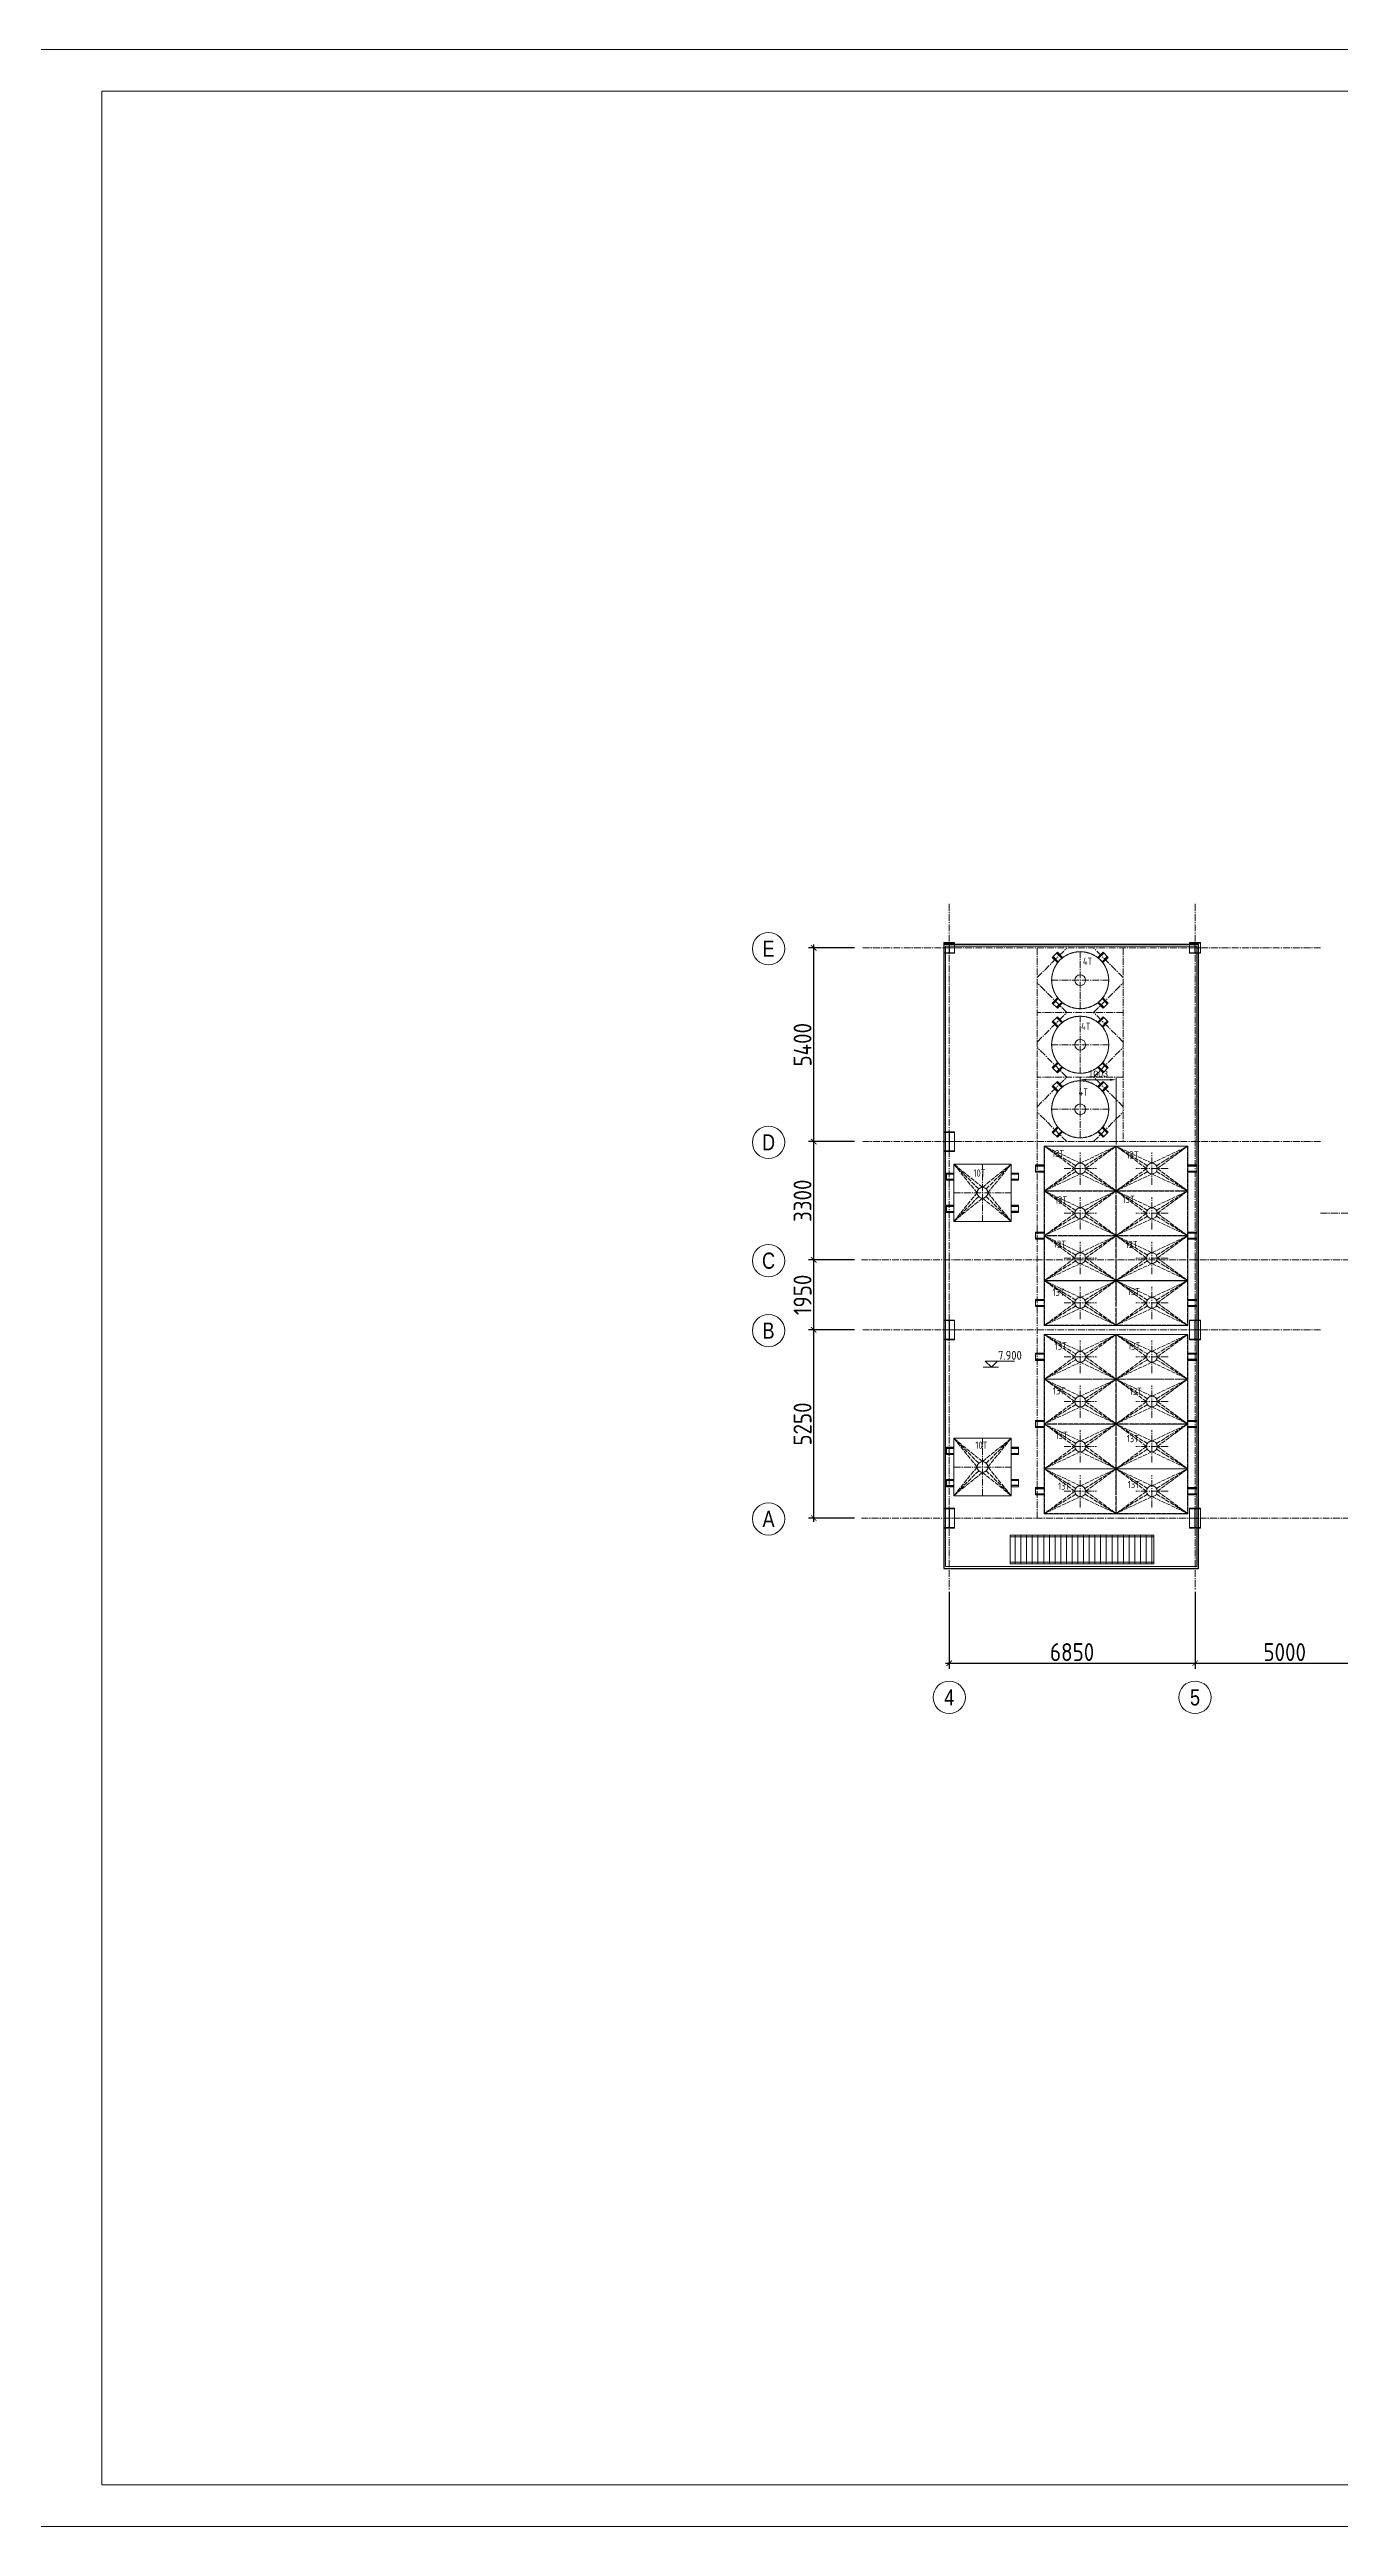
# Model space of a CAD drawing. Header units: millimetres. Extents: x 163705 to 1616509, y 81827 to 302547.
# Drawn here: x 835683 to 871634, y 114945 to 184010 of the extents above; entities that cross this region are included whole.
import ezdxf
from ezdxf.enums import TextEntityAlignment as Align

# ---------------------------------------------------------------- set-up
doc = ezdxf.new("R2010")
doc.units = ezdxf.units.MM
doc.header["$LTSCALE"] = 10
doc.linetypes.add('ACAD_ISO02W100', pattern=[15, 12, -3])
doc.linetypes.add('CENTER2', pattern=[28.575, 19.05, -3.175, 3.175, -3.175])
for name, color, linetype, lineweight in [('1-中心线', 1, 'CENTER2', 0), ('1-剖面线', 8, 'Continuous', 0), ('1-图框层', 7, 'Continuous', 0), ('1-护栏', 4, 'Continuous', 18), ('1-文本', 4, 'Continuous', 0), ('1-标注', 3, 'Continuous', 0), ('1-虚线', 8, 'ACAD_ISO02W100', 0), ('1-设备轮廓', 2, 'Continuous', 18), ('1-钢构', 6, 'Continuous', 0)]:
    doc.layers.add(name, color=color, linetype=linetype, lineweight=lineweight)
doc.styles.add('ARIAL', font='arial.ttf', dxfattribs={"width": 0.7})
doc.styles.add('HZ', font='gbenor.shx', dxfattribs={"bigfont": 'gbcbig.shx'})
doc.styles.get("Standard").update_dxf_attribs({"font": 'arial.ttf'})
doc.dimstyles.new('100$0', dxfattribs={"dimscale": 100, "dimtxt": 5, "dimasz": 1.5, "dimexe": 1.5, "dimexo": 0.5, "dimtad": 1, "dimdec": 0, "dimdsep": 46, "dimtxsty": 'HZ', "dimblk": 'ARCHTICK', "dimcen": 2.5, "dimdle": 1, "dimclrd": 256, "dimclre": 256, "dimadec": 0, "dimazin": 0, "dimtfac": 1, "dimtdec": 0, "dimtmove": 0, "dimatfit": 3, "dimfxl": 0, "dimarcsym": 0})
doc.dimstyles.new('AM_GB50$0', dxfattribs={"dimscale": 50, "dimtxt": 3.5, "dimasz": 3.5, "dimexe": 1, "dimexo": 1, "dimgap": 1.5, "dimtad": 1, "dimdsep": 46, "dimtxsty": 'Standard', "dimcen": 0, "dimclrd": 256, "dimclre": 256, "dimclrt": 2, "dimadec": 0, "dimazin": 2, "dimtp": 0.1, "dimtm": 0.1, "dimtfac": 0.71, "dimtdec": 3, "dimtmove": 0, "dimatfit": 3, "dimfxl": 0, "dimlwd": -1, "dimlwe": -1, "dimarcsym": 0})

# ---------------------------------------------------------------- blocks, each defined once
blk = doc.blocks.new('G$C2B9B74B2')
for p, q in [((0, 153), (306, 153)), ((3, 288), (3, 303)), ((3, 303), (153, 303)), ((135, 288), (3, 288)), ((3, 288), (3, 18)), ((3, 3), (3, 18)), ((3, 18), (135, 18)), ((153, 3), (3, 3)), ((148, 31), (148, 275)), ((153, 0), (153, 306)), ((303, 303), (153, 303)), ((153, 3), (303, 3)), ((158, 31), (158, 275)), ((171, 288), (303, 288)), ((303, 18), (171, 18)), ((303, 288), (303, 303)), ((303, 288), (303, 18)), ((303, 3), (303, 18))]:
    blk.add_line(p, q)
for centre, start, end in [((135, 275), 0, 90), ((135, 31), 270, 0), ((171, 275), 90, 180), ((171, 31), 180, 270)]:
    blk.add_arc(centre, 13, start, end)
blk.add_text('HC_SUPERPART', height=0.001).set_placement((153, 3))
blk = doc.blocks.new('G$CEDFA10A2')
for p, q in [((0, 535), (0, 553)), ((0, 553), (150, 553)), ((131.5, 535), (0, 535)), ((0, 535), (0, 21)), ((0, 21), (131.5, 21)), ((0, 3), (0, 21)), ((150, 3), (0, 3)), ((144.5, 34), (144.5, 522)), ((300, 553), (150, 553)), ((150, 3), (300, 3)), ((155.5, 34), (155.5, 522)), ((168.5, 535), (300, 535)), ((300, 21), (168.5, 21)), ((300, 535), (300, 553)), ((300, 535), (300, 21)), ((300, 3), (300, 21))]:
    blk.add_line(p, q)
for centre, start, end in [((131.5, 522), 0, 90), ((131.5, 34), 270, 0), ((168.5, 522), 90, 180), ((168.5, 34), 180, 270)]:
    blk.add_arc(centre, 13, start, end)
at = {"layer": '1-中心线'}
for p, q in [((-3, 278), (303, 278)), ((150, 0), (150, 556))]:
    blk.add_line(p, q, dxfattribs=at)
blk.add_text('HC_SUPERPART', height=0.001).set_placement((150, 3))
blk = doc.blocks.new('_ArchTick')
at = {"const_width": 0.15}
blk.add_lwpolyline([(-0.5, -0.5), (0.5, 0.5)], dxfattribs=at)
blk = doc.blocks.new('*D217')
at = {"layer": '1-标注', "lineweight": -2, "transparency": 16777216}
for p, q in [((860759, 141009), (860759, 138863)), ((867609, 141009), (867609, 138863)), ((860659, 139013), (867709, 139013))]:
    blk.add_line(p, q, dxfattribs=at)
at = {"layer": 'Defpoints', "transparency": 16777216}
for p in [(860759, 141059), (867609, 141059), (867609, 139013)]:
    blk.add_point(p, dxfattribs=at)
at = {"layer": '1-标注', "lineweight": -2, "transparency": 16777216, "xscale": 150, "yscale": 150, "zscale": 150, "rotation": 180}
blk.add_blockref('_ArchTick', (860759, 139013), dxfattribs=at)
at = {"layer": '1-标注', "lineweight": -2, "transparency": 16777216, "xscale": 150, "yscale": 150, "zscale": 150}
blk.add_blockref('_ArchTick', (867609, 139013), dxfattribs=at)
at = {"layer": '1-标注', "transparency": 16777216, "insert": (864184, 139325), "char_height": 500, "attachment_point": 5, "style": 'HZ'}
blk.add_mtext('6850', dxfattribs=at)
blk = doc.blocks.new('*D218')
at = {"layer": '1-标注', "lineweight": -2, "transparency": 16777216}
for p, q in [((867609, 141009), (867609, 138863)), ((872609, 140509), (872609, 138863)), ((867509, 139013), (872709, 139013))]:
    blk.add_line(p, q, dxfattribs=at)
at = {"layer": 'Defpoints', "transparency": 16777216}
for p in [(867609, 141059), (872609, 140559), (872609, 139013)]:
    blk.add_point(p, dxfattribs=at)
at = {"layer": '1-标注', "lineweight": -2, "transparency": 16777216, "xscale": 150, "yscale": 150, "zscale": 150, "rotation": 180}
blk.add_blockref('_ArchTick', (867609, 139013), dxfattribs=at)
at = {"layer": '1-标注', "lineweight": -2, "transparency": 16777216, "xscale": 150, "yscale": 150, "zscale": 150}
blk.add_blockref('_ArchTick', (872609, 139013), dxfattribs=at)
at = {"layer": '1-标注', "transparency": 16777216, "insert": (870109, 139325), "char_height": 500, "attachment_point": 5, "style": 'HZ'}
blk.add_mtext('5000', dxfattribs=at)
blk = doc.blocks.new('*D228')
at = {"layer": '1-标注', "lineweight": -2, "transparency": 16777216}
for p, q in [((858122, 148310), (856832, 148310)), ((856982, 142960), (856982, 148410)), ((858122, 143060), (856832, 143060))]:
    blk.add_line(p, q, dxfattribs=at)
at = {"layer": 'Defpoints', "transparency": 16777216}
for p in [(856982, 148310), (858172, 148310), (858172, 143060)]:
    blk.add_point(p, dxfattribs=at)
at = {"layer": '1-标注', "lineweight": -2, "transparency": 16777216, "xscale": 150, "yscale": 150, "zscale": 150}
for p, rotation in [((856982, 148310), 90), ((856982, 143060), 270)]:
    blk.add_blockref('_ArchTick', p, dxfattribs=dict(at, rotation=rotation))
at = {"layer": '1-标注', "transparency": 16777216, "insert": (856670, 145685), "char_height": 500, "attachment_point": 5, "rotation": 90, "style": 'HZ'}
blk.add_mtext('5250', dxfattribs=at)
blk = doc.blocks.new('*D229')
at = {"layer": '1-标注', "lineweight": -2, "transparency": 16777216}
for p, q in [((858122, 150260), (856832, 150260)), ((856982, 148210), (856982, 150360)), ((858122, 148310), (856832, 148310))]:
    blk.add_line(p, q, dxfattribs=at)
at = {"layer": 'Defpoints', "transparency": 16777216}
for p in [(856982, 150260), (858172, 150260), (858172, 148310)]:
    blk.add_point(p, dxfattribs=at)
at = {"layer": '1-标注', "lineweight": -2, "transparency": 16777216, "xscale": 150, "yscale": 150, "zscale": 150}
for p, rotation in [((856982, 150260), 90), ((856982, 148310), 270)]:
    blk.add_blockref('_ArchTick', p, dxfattribs=dict(at, rotation=rotation))
at = {"layer": '1-标注', "transparency": 16777216, "insert": (856670, 149285), "char_height": 500, "attachment_point": 5, "rotation": 90, "style": 'HZ'}
blk.add_mtext('1950', dxfattribs=at)
blk = doc.blocks.new('*D230')
at = {"layer": '1-标注', "lineweight": -2, "transparency": 16777216}
for p, q in [((858122, 158960), (856832, 158960)), ((856982, 153460), (856982, 159060)), ((858122, 153560), (856832, 153560))]:
    blk.add_line(p, q, dxfattribs=at)
at = {"layer": 'Defpoints', "transparency": 16777216}
for p in [(856982, 158960), (858172, 158960), (858172, 153560)]:
    blk.add_point(p, dxfattribs=at)
at = {"layer": '1-标注', "lineweight": -2, "transparency": 16777216, "xscale": 150, "yscale": 150, "zscale": 150}
for p, rotation in [((856982, 158960), 90), ((856982, 153560), 270)]:
    blk.add_blockref('_ArchTick', p, dxfattribs=dict(at, rotation=rotation))
at = {"layer": '1-标注', "transparency": 16777216, "insert": (856670, 156260), "char_height": 500, "attachment_point": 5, "rotation": 90, "style": 'HZ'}
blk.add_mtext('5400', dxfattribs=at)
blk = doc.blocks.new('*D231')
at = {"layer": '1-标注', "lineweight": -2, "transparency": 16777216}
for p, q in [((858122, 153560), (856832, 153560)), ((856982, 150160), (856982, 153660)), ((858122, 150260), (856832, 150260))]:
    blk.add_line(p, q, dxfattribs=at)
at = {"layer": 'Defpoints', "transparency": 16777216}
for p in [(856982, 153560), (858172, 153560), (858172, 150260)]:
    blk.add_point(p, dxfattribs=at)
at = {"layer": '1-标注', "lineweight": -2, "transparency": 16777216, "xscale": 150, "yscale": 150, "zscale": 150}
for p, rotation in [((856982, 153560), 90), ((856982, 150260), 270)]:
    blk.add_blockref('_ArchTick', p, dxfattribs=dict(at, rotation=rotation))
at = {"layer": '1-标注', "transparency": 16777216, "insert": (856670, 151910), "char_height": 500, "attachment_point": 5, "rotation": 90, "style": 'HZ'}
blk.add_mtext('3300', dxfattribs=at)
blk = doc.blocks.new('*U137')
for p, q in [((-144, 2), (-2, 144)), ((2, -144), (-144, 2)), ((15, -128), (-129, 16)), ((21, -120), (-122, 23)), ((120, -21), (-23, 122)), ((128, -15), (-16, 129)), ((144, -2), (-2, 144))]:
    blk.add_line(p, q)
blk = doc.blocks.new('*U138')
blk.add_blockref('*U137', (166, 1434))
for p, rotation in [((1434, 1434), 270), ((166, 166), 90), ((1434, 166), 180)]:
    blk.add_blockref('*U137', p, dxfattribs=dict(rotation=rotation))
blk = doc.blocks.new('G$C091F9390')
for radius in [800, 150]:
    blk.add_circle((800, 800), radius)
at = {"layer": '1-中心线'}
for p, q in [((800, -3), (800, 1603)), ((-3, 800), (1603, 800))]:
    blk.add_line(p, q, dxfattribs=at)
at = {"layer": '1-虚线'}
blk.add_circle((800, 800), 794, dxfattribs=at)
blk.add_blockref('*U138', (0, 0))
blk = doc.blocks.new('G$C75DB2CCB')
for p, q in [((0, 1350), (-200, 1350)), ((0, 1330), (-200, 1330)), ((0, 1320), (-200, 1320)), ((0, 1180), (-200, 1180)), ((0, 1170), (-200, 1170)), ((0, 1150), (-200, 1150)), ((1600, 1350), (1800, 1350)), ((1600, 1330), (1800, 1330)), ((1600, 1320), (1800, 1320)), ((1600, 1180), (1800, 1180)), ((1600, 1170), (1800, 1170)), ((1600, 1150), (1800, 1150)), ((0, 450), (-200, 450)), ((0, 430), (-200, 430)), ((0, 420), (-200, 420)), ((0, 280), (-200, 280)), ((0, 270), (-200, 270)), ((0, 250), (-200, 250)), ((1600, 450), (1800, 450)), ((1600, 430), (1800, 430)), ((1600, 420), (1800, 420)), ((1600, 290), (1800, 290)), ((1600, 280), (1800, 280)), ((1600, 250), (1800, 250))]:
    blk.add_line(p, q)
blk.add_lwpolyline([(0, 0), (0, 1600), (1600, 1600), (1600, 0)], close=True)
for points in [[(-200, 1150), (-200, 1350)], [(1800, 1350), (1800, 1150)], [(-200, 250), (-200, 450)], [(1800, 450), (1800, 250)]]:
    blk.add_lwpolyline(points)
blk.add_circle((800, 800), 150)
at = {"layer": '1-中心线'}
for p, q in [((800, -3), (800, 1603)), ((-3, 800), (1603, 800))]:
    blk.add_line(p, q, dxfattribs=at)
at = {"layer": '1-虚线'}
for p, q in [((800, 950), (0, 1600)), ((650, 800), (0, 1600)), ((694, 906), (0, 1600)), ((1600, 1600), (800, 950)), ((906, 906), (1600, 1600)), ((950, 800), (1600, 1600)), ((650, 800), (0, 0)), ((694, 694), (0, 0)), ((906, 694), (1600, 0)), ((1600, 0), (950, 800)), ((0, 0), (800, 650)), ((800, 650), (1600, 0))]:
    blk.add_line(p, q, dxfattribs=at)
blk = doc.blocks.new('G$CFDCBCB0A')
for p, q in [((250, 4474), (0, 4474)), ((250, 4454), (0, 4454)), ((250, 4444), (0, 4444)), ((250, 4304), (0, 4304)), ((250, 4294), (0, 4294)), ((250, 4274), (0, 4274)), ((4250, 4474), (4500, 4474)), ((4250, 4454), (4500, 4454)), ((4250, 4444), (4500, 4444)), ((4250, 4304), (4500, 4304)), ((4250, 4294), (4500, 4294)), ((4250, 4274), (4500, 4274)), ((250, 2600), (0, 2600)), ((250, 2580), (0, 2580)), ((250, 2570), (0, 2570)), ((250, 2430), (0, 2430)), ((250, 2420), (0, 2420)), ((250, 2400), (0, 2400)), ((4250, 2600), (4500, 2600)), ((4250, 2580), (4500, 2580)), ((4250, 2570), (4500, 2570)), ((4250, 2430), (4500, 2430)), ((4250, 2420), (4500, 2420)), ((4250, 2400), (4500, 2400)), ((250, 726), (0, 726)), ((250, 706), (0, 706)), ((250, 696), (0, 696)), ((4250, 726), (4500, 726)), ((4250, 706), (4500, 706)), ((4250, 696), (4500, 696)), ((250, 556), (0, 556)), ((250, 546), (0, 546)), ((250, 526), (0, 526)), ((4250, 556), (4500, 556)), ((4250, 546), (4500, 546)), ((4250, 526), (4500, 526))]:
    blk.add_line(p, q)
blk.add_lwpolyline([(250, 0), (250, 5000), (4250, 5000), (4250, 0)], close=True)
for points in [[(0, 4274), (0, 4474)], [(0, 4474), (0, 4274)], [(4500, 4474), (4500, 4274)], [(0, 2400), (0, 2600)], [(0, 2600), (0, 2400)], [(4500, 2600), (4500, 2400)], [(0, 526), (0, 726)], [(0, 526), (0, 726)], [(4500, 526), (4500, 726)]]:
    blk.add_lwpolyline(points)
for centre in [(1252, 4374), (3248, 4374), (1252, 3126), (3248, 3126), (1252, 1876), (3248, 1876), (1252, 626), (3248, 626)]:
    blk.add_circle(centre, 150)
at = {"layer": '1-中心线'}
for p, q in [((2250, 5000), (2250, 0)), ((800, 4374), (1703, 4374)), ((1252, 3922), (1252, 4825)), ((3700, 4374), (2797, 4374)), ((3248, 3922), (3248, 4825)), ((250, 3750), (4250, 3750)), ((1252, 2675), (1252, 3578)), ((3248, 2675), (3248, 3578)), ((800, 3126), (1703, 3126)), ((3700, 3126), (2797, 3126)), ((4250, 2500), (250, 2500)), ((1252, 1425), (1252, 2328)), ((3248, 1425), (3248, 2328)), ((800, 1876), (1703, 1876)), ((3700, 1876), (2797, 1876)), ((250, 1250), (4250, 1250)), ((1252, 175), (1252, 1078)), ((3248, 175), (3248, 1078)), ((800, 626), (1703, 626)), ((3700, 626), (2797, 626))]:
    blk.add_line(p, q, dxfattribs=at)
at = {"layer": '1-剖面线'}
for p, q in [((256, 1253), (2247, 1253)), ((256, 1247), (2247, 1247)), ((2253, 1253), (4244, 1253)), ((2253, 1247), (4244, 1247))]:
    blk.add_line(p, q, dxfattribs=at)
at = {"layer": '1-虚线'}
for p, q in [((1252, 4524), (256, 4994)), ((1102, 4374), (256, 4994)), ((1124, 4453), (256, 4994)), ((1252, 4524), (2247, 4994)), ((1379, 4453), (2247, 4994)), ((1402, 4374), (2247, 4994)), ((2247, 4994), (2247, 6)), ((2253, 4994), (2253, 6)), ((3248, 4524), (2253, 4994)), ((3098, 4374), (2253, 4994)), ((3121, 4453), (2253, 4994)), ((3248, 4524), (4244, 4994)), ((3376, 4453), (4244, 4994)), ((3398, 4374), (4244, 4994)), ((1102, 4374), (256, 3753)), ((1124, 4294), (256, 3753)), ((1252, 4224), (256, 3753)), ((1252, 4224), (2247, 3753)), ((1379, 4294), (2247, 3753)), ((1402, 4374), (2247, 3753)), ((3098, 4374), (2253, 3753)), ((3121, 4294), (2253, 3753)), ((3248, 4224), (2253, 3753)), ((3248, 4224), (4244, 3753)), ((3376, 4294), (4244, 3753)), ((3398, 4374), (4244, 3753)), ((256, 3753), (2247, 3753)), ((256, 3747), (2247, 3747)), ((1252, 3276), (256, 3747)), ((1102, 3126), (256, 3747)), ((1124, 3206), (256, 3747)), ((1252, 3276), (2247, 3747)), ((1379, 3206), (2247, 3747)), ((1402, 3126), (2247, 3747)), ((2253, 3753), (4244, 3753)), ((2253, 3747), (4244, 3747)), ((3248, 3276), (2253, 3747)), ((3098, 3126), (2253, 3747)), ((3121, 3206), (2253, 3747)), ((3248, 3276), (4244, 3747)), ((3376, 3206), (4244, 3747)), ((3398, 3126), (4244, 3747)), ((1102, 3126), (256, 2506)), ((1124, 3047), (256, 2506)), ((1252, 2976), (256, 2506)), ((1252, 2976), (2247, 2506)), ((1379, 3047), (2247, 2506)), ((1402, 3126), (2247, 2506)), ((3098, 3126), (2253, 2506)), ((3121, 3047), (2253, 2506)), ((3248, 2976), (2253, 2506)), ((3248, 2976), (4244, 2506)), ((3376, 3047), (4244, 2506)), ((3398, 3126), (4244, 2506)), ((2247, 2503), (256, 2503)), ((2247, 2497), (256, 2497)), ((1252, 2026), (256, 2497)), ((1102, 1876), (256, 2497)), ((1124, 1956), (256, 2497)), ((1252, 2026), (2247, 2497)), ((1379, 1956), (2247, 2497)), ((1402, 1876), (2247, 2497)), ((4244, 2503), (2253, 2503)), ((4244, 2497), (2253, 2497)), ((3248, 2026), (2253, 2497)), ((3098, 1876), (2253, 2497)), ((3121, 1956), (2253, 2497)), ((3248, 2026), (4244, 2497)), ((3376, 1956), (4244, 2497)), ((3398, 1876), (4244, 2497)), ((1102, 1876), (256, 1256)), ((1124, 1797), (256, 1256)), ((1252, 1726), (256, 1256)), ((1252, 1726), (2247, 1256)), ((1379, 1797), (2247, 1256)), ((1402, 1876), (2247, 1256)), ((3098, 1876), (2253, 1256)), ((3121, 1797), (2253, 1256)), ((3248, 1726), (2253, 1256)), ((3248, 1726), (4244, 1256)), ((3376, 1797), (4244, 1256)), ((3398, 1876), (4244, 1256)), ((1252, 776), (256, 1247)), ((1102, 626), (256, 1247)), ((1124, 706), (256, 1247)), ((1252, 776), (2247, 1247)), ((1379, 706), (2247, 1247)), ((1402, 626), (2247, 1247)), ((3248, 776), (2253, 1247)), ((3098, 626), (2253, 1247)), ((3121, 706), (2253, 1247)), ((3248, 776), (4244, 1247)), ((3376, 706), (4244, 1247)), ((3398, 626), (4244, 1247)), ((1102, 626), (256, 6)), ((1124, 547), (256, 6)), ((1252, 476), (256, 6)), ((1252, 476), (2247, 6)), ((1379, 547), (2247, 6)), ((1402, 626), (2247, 6)), ((3098, 626), (2253, 6)), ((3121, 547), (2253, 6)), ((3248, 476), (2253, 6)), ((3248, 476), (4244, 6)), ((3376, 547), (4244, 6)), ((3398, 626), (4244, 6))]:
    blk.add_line(p, q, dxfattribs=at)
blk.add_lwpolyline([(256, 6), (256, 4994), (4244, 4994), (4244, 6)], close=True, dxfattribs=at)
blk = doc.blocks.new('*U489')
at = {"layer": '1-护栏'}
h = blk.add_hatch(dxfattribs=at)
h.set_pattern_fill('ANSI31', color=256, scale=50, angle=315)
h.set_pattern_definition([(0, (-900, 1161.77), (4e-14, 158.75), [])])
h.paths.add_polyline_path([(800, 0), (0, 0), (0, 4000), (800, 4000)])
for p, q in [((50, 4000), (50, 0)), ((750, 4000), (750, 0))]:
    blk.add_line(p, q, dxfattribs=at)
at = {"layer": '1-钢构'}
blk.add_lwpolyline([(800, 0), (0, 0), (0, 4000), (800, 4000)], close=True, dxfattribs=at)
blk = doc.blocks.new('*D1218')
at = {"layer": '1-标注', "linetype": 'ByBlock', "transparency": 16777216}
for p, q in [((864409, 154510), (864409, 155334)), ((864584, 155284), (865237, 155284)), ((865412, 153479), (865412, 155334))]:
    blk.add_line(p, q, dxfattribs=at)
at = {"layer": '1-标注', "transparency": 16777216}
for points in [[(864584, 155313), (864584, 155255), (864409, 155284)], [(865237, 155313), (865237, 155255), (865412, 155284)]]:
    blk.add_solid(points, dxfattribs=at)
at = {"layer": 'Defpoints', "color": 0, "transparency": 16777216}
for p in [(865412, 155284), (864409, 154460), (865412, 153429)]:
    blk.add_point(p, dxfattribs=at)
at = {"layer": '1-标注', "color": 2, "transparency": 16777216, "insert": (864911, 155449), "char_height": 175, "attachment_point": 5}
blk.add_mtext('1003', dxfattribs=at)

msp = doc.modelspace()

# ---------------------------------------------------------------- linework, layer by layer
msp.add_lwpolyline([(860609.06, 153659.632), (860609.06, 141659.632), (867709.06, 141659.632), (867709.06, 159059.632), (860609.06, 159059.632), (860609.06, 153659.632)], close=True)
at = {"layer": '1-中心线'}
for p, q in [((860759.06, 160186.876), (860759.06, 141059.499)), ((867609.06, 160186.876), (867609.06, 141059.499)), ((871109.41, 158959.632), (858309.06, 158959.632)), ((863209.06, 158959.632), (863209.06, 143059.632)), ((863209.06, 158132.424), (864036.268, 158959.632)), ((865609.06, 158132.424), (864781.852, 158959.632)), ((865609.06, 158959.632), (865609.06, 153559.632)), ((864036.268, 157159.632), (863209.06, 157986.84)), ((864781.852, 157159.632), (865609.06, 157986.84)), ((865609.06, 157159.632), (863209.06, 157159.632)), ((863209.06, 156332.424), (864036.268, 157159.632)), ((865609.06, 156332.424), (864781.852, 157159.632)), ((864036.268, 155359.632), (863209.06, 156186.84)), ((864781.852, 155359.632), (865609.06, 156186.84)), ((863209.06, 154532.424), (864036.268, 155359.632)), ((865609.06, 155359.632), (863209.06, 155359.632)), ((865609.06, 154532.424), (864781.852, 155359.632)), ((864036.268, 153559.632), (863209.06, 154386.84)), ((864781.852, 153559.632), (865609.06, 154386.84)), ((871109.41, 153559.632), (858309.06, 153559.632)), ((871109.41, 151559.632), (923109.335, 151559.632)), ((858309.06, 150259.632), (923109.335, 150259.632)), ((871109.41, 148309.632), (858309.06, 148309.632)), ((858309.06, 143059.632), (923119.335, 143059.632))]:
    msp.add_line(p, q, dxfattribs=at)
at = {"layer": '1-图框层'}
msp.add_lwpolyline([(932014.948, 184010.246), (834230.077, 184010.246), (834230.077, 114944.595), (932014.948, 114944.595)], close=True, dxfattribs=at)
msp.add_lwpolyline([(837136.881, 182847.525), (837136.881, 116107.316), (930852.226, 116107.316), (930852.226, 182847.525), (837136.881, 182847.525)], dxfattribs=at)
at = {"layer": '1-护栏'}
msp.add_lwpolyline([(860659.06, 153609.632), (860659.06, 141709.632), (867659.06, 141709.632), (867659.06, 159009.632), (860659.06, 159009.632), (860659.06, 153609.632)], close=True, dxfattribs=at)
for centre in [(855722.358, 158939.166), (855722.358, 153539.166), (855722.358, 150239.166), (855722.358, 148289.166), (855722.358, 143039.166), (860759.06, 138062.793), (867609.06, 138062.793)]:
    msp.add_circle(centre, 450, dxfattribs=at)
at = {"layer": '1-文本'}
msp.add_line((861705.09, 147265.571), (862132.364, 147265.571), dxfattribs=at)
msp.add_lwpolyline([(862573.099, 147435.276), (861762.658, 147435.276), (861932.364, 147265.571), (862102.069, 147435.276)], dxfattribs=at)

# ---------------------------------------------------------------- block references
at = {"rotation": 90}
msp.add_blockref('*U489', (866459.06, 141786.871), dxfattribs=at)
at = {"layer": '1-设备轮廓'}
for name, p in [('G$C091F9390', (863609.06, 157259.632)), ('G$C091F9390', (863609.06, 155459.632)), ('G$C091F9390', (863609.06, 153659.632)), ('G$CFDCBCB0A', (863159.06, 148434.632)), ('G$C75DB2CCB', (860885.183, 151333.958)), ('G$CFDCBCB0A', (863159.06, 143184.632)), ('G$C75DB2CCB', (860885.183, 143686.231))]:
    msp.add_blockref(name, p, dxfattribs=at)
at = {"layer": '1-钢构'}
for name, p in [('G$C2B9B74B2', (860606.06, 158806.632)), ('G$C2B9B74B2', (867456.06, 158806.632)), ('G$CEDFA10A2', (860609.06, 153281.632)), ('G$CEDFA10A2', (860609.06, 148031.632)), ('G$CEDFA10A2', (867459.06, 148031.632)), ('G$CEDFA10A2', (860609.06, 142781.632)), ('G$CEDFA10A2', (867459.06, 142781.632))]:
    msp.add_blockref(name, p, dxfattribs=at)

# ---------------------------------------------------------------- texts
at = {"layer": '1-护栏', "style": 'ARIAL', "width": 0.8}
for s, p in [('E', (855722.358, 158939.166)), ('D', (855722.358, 153539.166)), ('C', (855722.358, 150239.166)), ('B', (855722.358, 148289.166)), ('A', (855722.358, 143039.166)), ('4', (860759.06, 138062.793)), ('5', (867609.06, 138062.793))]:
    msp.add_text(s, height=450, dxfattribs=at).set_placement(p, align=Align.MIDDLE_CENTER)
at = {"layer": '1-文本', "style": 'HZ'}
for s, height, p in [('4T', 200, (864746.037, 158486.584)), ('4T', 200, (864696.364, 156673.613)), ('4T', 200, (864627.552, 154841.233)), ('13T', 200, (863961.97, 153128.424)), ('10T', 200, (861770.068, 152583.065)), ('13T', 200, (866038.927, 153086.19)), ('13T', 200, (864046.492, 151830.131)), ('13T', 200, (865930.246, 151848.231)), ('13T', 200, (864016.364, 150597.962)), ('13T', 200, (866008.795, 150591.928)), ('13T', 200, (863974.127, 149256.467)), ('13T', 200, (866075.236, 149280.601)), ('13T', 200, (864040.79, 147758.295)), ('13T', 200, (866087.558, 147758.295)), ('7.900', 250, (862780.045, 147475.276)), ('13T', 200, (863986.476, 146507.714)), ('13T', 200, (866129.848, 146495.647)), ('10T', 200, (861824.424, 144993.041)), ('13T', 200, (864065.345, 145268.497)), ('13T', 200, (866045.698, 145177.996)), ('13T', 200, (864129.638, 143851.897)), ('13T', 200, (866075.887, 143898.912))]:
    msp.add_text(s, height=height, dxfattribs=at).set_placement(p, align=Align.RIGHT)

# ---------------------------------------------------------------- dimensions: what is measured, and where the dimension line sits
at = {"layer": '1-标注'}
for base, p1, p2, picture, middle in [((856982.338, 158959.632), (858172.199, 153559.632), (858172.199, 158959.632), '*D230', (856669.838, 156259.632)), ((856982.338, 153559.632), (858172.199, 150259.632), (858172.199, 153559.632), '*D231', (856669.838, 151909.632)), ((856982.338, 150259.632), (858172.199, 148309.632), (858172.199, 150259.632), '*D229', (856669.838, 149284.632)), ((856982.338, 148309.632), (858172.199, 143059.632), (858172.199, 148309.632), '*D228', (856669.838, 145684.632))]:
    dim = msp.add_linear_dim(base=base, p1=p1, p2=p2, angle=90, dimstyle='100$0', override={"dimtol": 0, "dimlim": 0, "dimtdec": 8, "dimtix": 1}, dxfattribs=at)
    dim.commit()
    dim.dimension.update_dxf_attribs({"geometry": picture, "text_midpoint": middle})
dim = msp.add_linear_dim(base=(865412.06, 155284.275), p1=(864409.06, 154459.632), p2=(865412.06, 153428.632), dimstyle='AM_GB50$0', dxfattribs=at)
dim.commit()
dim.dimension.update_dxf_attribs({"geometry": '*D1218', "text_midpoint": (864910.56, 155448.685)})
for base, p1, p2, override, picture, middle in [((867609.06, 139012.793), (860759.06, 141059.499), (867609.06, 141059.499), {"dimtdec": 8, "dimtix": 1}, '*D217', (864184.06, 139325.293)), ((872609.06, 139012.793), (867609.06, 141059.499), (872609.06, 140559.499), {"dimtol": 0, "dimlim": 0, "dimtdec": 8, "dimtix": 1}, '*D218', (870109.06, 139325.293))]:
    dim = msp.add_linear_dim(base=base, p1=p1, p2=p2, dimstyle='100$0', override=override, dxfattribs=at)
    dim.commit()
    dim.dimension.update_dxf_attribs({"geometry": picture, "text_midpoint": middle})

doc.saveas('drawing.dxf')
